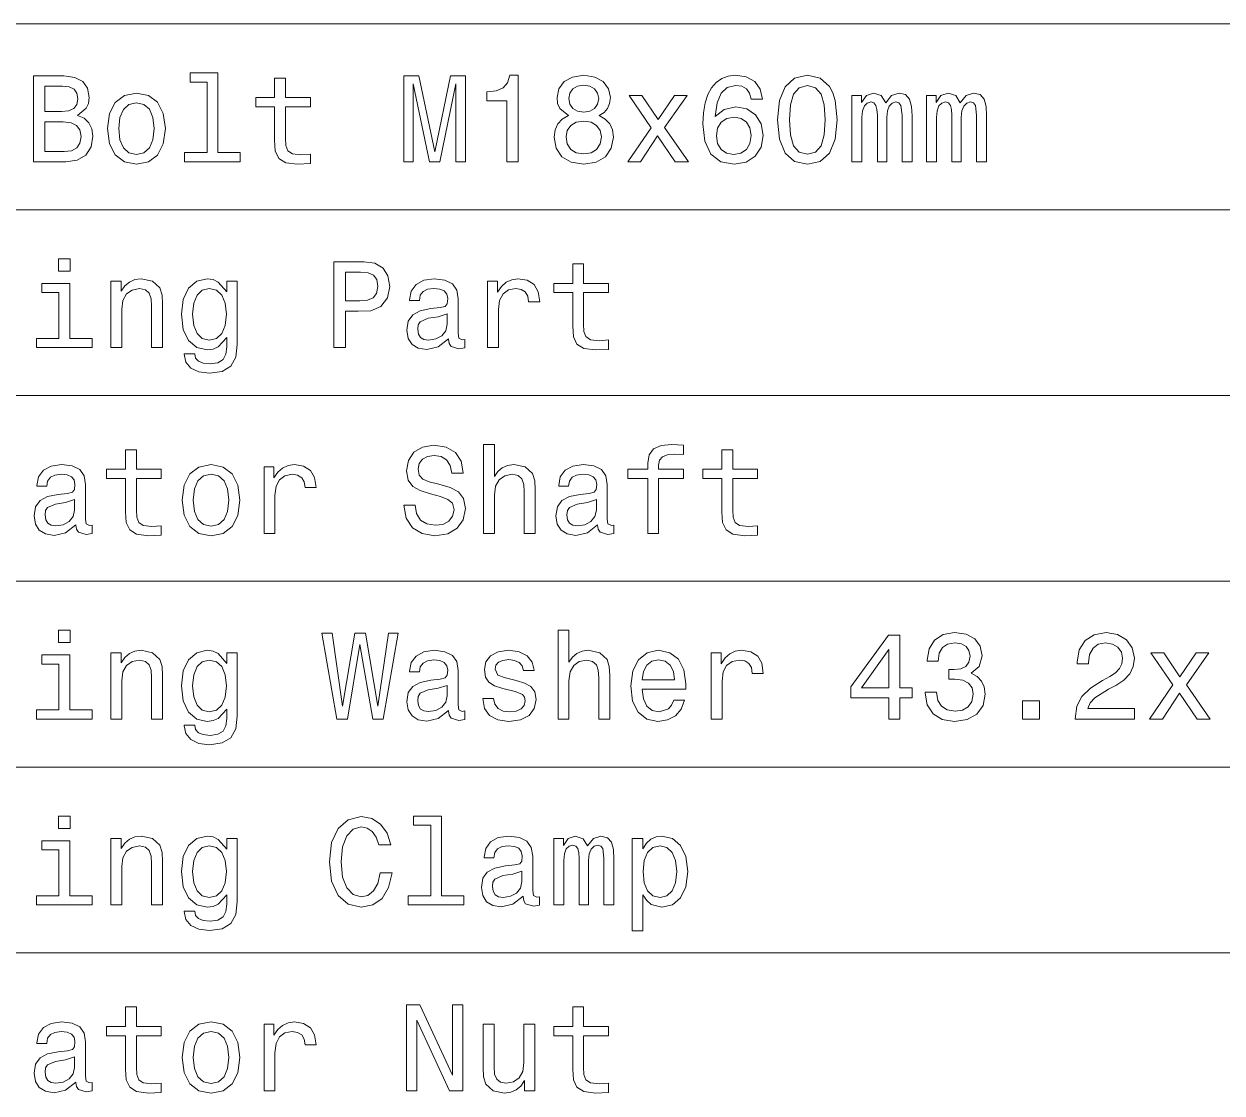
# Model space of a CAD drawing. Extents: x 0 to 420, y 0 to 297.
# Drawn here: x 324.03 to 356.1, y 234.52 to 263.14 of the extents above; entities that cross this region are included whole.
import ezdxf

# ---------------------------------------------------------------- set-up
doc = ezdxf.new("R2010")
doc.units = 0

msp = doc.modelspace()

# ---------------------------------------------------------------- linework, layer by layer
at = {"color": 7, "lineweight": 13}
for p, q in [((290.926, 263.141), (410.016, 263.141)), ((290.926, 258.167), (410.016, 258.167)), ((290.926, 253.194), (410.016, 253.194)), ((290.926, 248.22), (410.016, 248.22)), ((290.926, 243.246), (410.016, 243.246)), ((290.926, 238.273), (410.016, 238.273))]:
    msp.add_line(p, q, dxfattribs=at)
for points in [[(325.462, 260.692), (325.694, 260.884), (325.754, 261.014), (325.774, 261.173), (325.731, 261.421), (325.602, 261.6), (325.393, 261.71), (325.101, 261.749), (324.283, 261.749), (324.283, 259.449), (325.147, 259.449), (325.456, 259.496), (325.684, 259.632), (325.827, 259.847), (325.877, 260.139), (325.847, 260.334), (325.767, 260.497), (325.638, 260.616)], [(328.932, 261.584), (328.932, 259.695), (328.332, 259.695), (328.332, 259.449), (329.82, 259.449), (329.82, 259.695), (329.224, 259.695), (329.224, 261.829), (328.475, 261.829), (328.475, 261.584)], [(330.738, 260.921), (330.738, 260.029), (330.758, 259.741), (330.851, 259.542), (331.037, 259.426), (331.352, 259.386), (331.696, 259.403), (331.696, 259.655), (331.444, 259.635), (331.216, 259.661), (331.093, 259.744), (331.04, 259.883), (331.03, 260.079), (331.03, 260.921), (331.696, 260.921), (331.696, 261.169), (331.03, 261.169), (331.03, 261.69), (330.738, 261.69), (330.738, 261.169), (330.235, 261.169), (330.235, 260.921)], [(334.195, 259.449), (334.45, 259.449), (334.45, 261.537), (334.881, 259.449), (335.166, 259.449), (335.594, 261.537), (335.594, 259.449), (335.852, 259.449), (335.852, 261.749), (335.448, 261.749), (335.024, 259.721), (334.603, 261.749), (334.195, 261.749)], [(336.959, 259.449), (337.261, 259.449), (337.261, 261.766), (337.035, 261.766), (336.976, 261.564), (336.856, 261.428), (336.674, 261.348), (336.422, 261.322), (336.422, 261.087), (336.959, 261.087)], [(338.603, 260.689), (338.434, 260.596), (338.318, 260.467), (338.245, 260.304), (338.222, 260.109), (338.275, 259.814), (338.427, 259.585), (338.676, 259.439), (339.014, 259.383), (339.348, 259.439), (339.597, 259.585), (339.749, 259.814), (339.806, 260.109), (339.779, 260.304), (339.71, 260.467), (339.59, 260.596), (339.425, 260.689), (339.557, 260.768), (339.65, 260.878), (339.706, 261.01), (339.726, 261.173), (339.673, 261.408), (339.534, 261.597), (339.309, 261.72), (339.014, 261.766), (338.715, 261.72), (338.49, 261.597), (338.348, 261.408), (338.298, 261.173), (338.314, 261.01), (338.371, 260.878)], [(343.799, 261.13), (343.736, 261.398), (343.591, 261.597), (343.365, 261.723), (343.074, 261.766), (342.878, 261.743), (342.709, 261.68), (342.56, 261.577), (342.434, 261.431), (342.335, 261.249), (342.262, 261.027), (342.215, 260.765), (342.202, 260.47), (342.255, 259.999), (342.417, 259.658), (342.679, 259.453), (343.037, 259.383), (343.359, 259.443), (343.604, 259.598), (343.763, 259.844), (343.819, 260.155), (343.763, 260.47), (343.61, 260.712), (343.375, 260.864), (343.083, 260.918), (342.769, 260.851), (342.533, 260.662), (342.583, 261.027), (342.689, 261.289), (342.852, 261.444), (343.077, 261.497), (343.243, 261.471), (343.368, 261.401), (343.451, 261.285), (343.494, 261.13)], [(344.2, 260.573), (344.25, 260.053), (344.406, 259.681), (344.654, 259.456), (344.999, 259.383), (345.34, 259.456), (345.589, 259.681), (345.741, 260.053), (345.794, 260.573), (345.741, 261.09), (345.678, 261.295), (345.589, 261.464), (345.34, 261.69), (344.999, 261.766), (344.654, 261.69), (344.406, 261.461), (344.25, 261.09)], [(325.038, 260.795), (324.587, 260.795), (324.587, 261.474), (325.065, 261.474), (325.244, 261.454), (325.37, 261.395), (325.446, 261.292), (325.472, 261.14), (325.442, 260.987), (325.363, 260.881), (325.227, 260.815)], [(338.613, 261.146), (338.639, 261.292), (338.719, 261.405), (338.845, 261.474), (339.014, 261.501), (339.179, 261.474), (339.305, 261.405), (339.385, 261.292), (339.415, 261.146), (339.385, 260.997), (339.305, 260.881), (339.179, 260.805), (339.014, 260.782), (338.845, 260.808), (338.719, 260.881), (338.639, 260.997)], [(344.518, 260.573), (344.545, 260.974), (344.628, 261.262), (344.777, 261.431), (344.999, 261.491), (345.218, 261.431), (345.367, 261.262), (345.45, 260.974), (345.476, 260.573), (345.45, 260.169), (345.367, 259.88), (345.218, 259.711), (344.999, 259.655), (344.777, 259.711), (344.628, 259.88), (344.545, 260.169)], [(326.271, 260.338), (326.324, 259.933), (326.476, 259.635), (326.718, 259.449), (327.043, 259.386), (327.365, 259.449), (327.607, 259.632), (327.759, 259.93), (327.815, 260.338), (327.759, 260.742), (327.607, 261.043), (327.365, 261.226), (327.043, 261.292), (326.718, 261.226), (326.476, 261.04), (326.324, 260.742)], [(326.569, 260.341), (326.599, 260.639), (326.692, 260.855), (326.841, 260.987), (327.043, 261.033), (327.242, 260.987), (327.391, 260.858), (327.484, 260.639), (327.517, 260.341), (327.484, 260.039), (327.391, 259.821), (327.242, 259.688), (327.043, 259.645), (326.841, 259.688), (326.692, 259.821), (326.599, 260.039)], [(340.535, 259.449), (340.992, 260.142), (341.463, 259.449), (341.814, 259.449), (341.178, 260.367), (341.778, 261.229), (341.44, 261.229), (341.006, 260.583), (340.571, 261.229), (340.227, 261.229), (340.817, 260.364), (340.194, 259.449)], [(346.192, 259.449), (346.461, 259.449), (346.461, 260.639), (346.477, 260.818), (346.527, 260.947), (346.603, 261.024), (346.703, 261.053), (346.782, 261.027), (346.835, 260.961), (346.862, 260.848), (346.872, 260.699), (346.872, 259.449), (347.123, 259.449), (347.123, 260.639), (347.14, 260.815), (347.19, 260.944), (347.269, 261.024), (347.369, 261.053), (347.448, 261.027), (347.501, 260.961), (347.534, 260.699), (347.534, 259.449), (347.803, 259.449), (347.803, 260.679), (347.786, 260.934), (347.733, 261.13), (347.627, 261.249), (347.455, 261.292), (347.253, 261.226), (347.097, 261.033), (346.974, 261.222), (346.769, 261.292), (346.58, 261.226), (346.451, 261.04), (346.451, 261.229), (346.192, 261.229)], [(348.187, 259.449), (348.456, 259.449), (348.456, 260.639), (348.472, 260.818), (348.522, 260.947), (348.598, 261.024), (348.698, 261.053), (348.777, 261.027), (348.83, 260.961), (348.857, 260.848), (348.867, 260.699), (348.867, 259.449), (349.118, 259.449), (349.118, 260.639), (349.135, 260.815), (349.185, 260.944), (349.264, 261.024), (349.364, 261.053), (349.443, 261.027), (349.496, 260.961), (349.529, 260.699), (349.529, 259.449), (349.798, 259.449), (349.798, 260.679), (349.781, 260.934), (349.728, 261.13), (349.622, 261.249), (349.45, 261.292), (349.248, 261.226), (349.092, 261.033), (348.969, 261.222), (348.764, 261.292), (348.575, 261.226), (348.446, 261.04), (348.446, 261.229), (348.187, 261.229)], [(325.111, 259.724), (324.587, 259.724), (324.587, 260.516), (325.081, 260.516), (325.29, 260.493), (325.439, 260.424), (325.529, 260.304), (325.558, 260.132), (325.529, 259.95), (325.446, 259.824), (325.307, 259.748)], [(338.54, 260.115), (338.57, 260.291), (338.666, 260.424), (338.815, 260.51), (339.014, 260.54), (339.209, 260.51), (339.358, 260.424), (339.455, 260.291), (339.488, 260.115), (339.455, 259.927), (339.358, 259.784), (339.209, 259.691), (339.014, 259.661), (338.815, 259.691), (338.666, 259.784), (338.57, 259.927)], [(343.498, 260.152), (343.461, 259.943), (343.368, 259.784), (343.219, 259.678), (343.034, 259.645), (342.838, 259.678), (342.689, 259.781), (342.593, 259.94), (342.563, 260.149), (342.596, 260.354), (342.689, 260.51), (342.842, 260.609), (343.047, 260.646), (343.226, 260.609), (343.368, 260.513), (343.461, 260.357)], [(325.263, 256.855), (324.955, 256.855), (324.955, 256.524), (325.263, 256.524)], [(332.329, 254.476), (332.634, 254.476), (332.634, 255.447), (332.972, 255.447), (333.313, 255.463), (333.585, 255.579), (333.761, 255.805), (333.821, 256.113), (333.774, 256.398), (333.642, 256.607), (333.423, 256.733), (333.125, 256.776), (332.329, 256.776)], [(338.719, 255.947), (338.719, 255.056), (338.739, 254.767), (338.831, 254.568), (339.017, 254.453), (339.332, 254.413), (339.677, 254.429), (339.677, 254.681), (339.425, 254.661), (339.196, 254.688), (339.073, 254.771), (339.02, 254.91), (339.01, 255.105), (339.01, 255.947), (339.677, 255.947), (339.677, 256.196), (339.01, 256.196), (339.01, 256.716), (338.719, 256.716), (338.719, 256.196), (338.215, 256.196), (338.215, 255.947)], [(326.357, 254.476), (326.649, 254.476), (326.649, 255.503), (326.679, 255.738), (326.775, 255.911), (326.924, 256.017), (327.123, 256.057), (327.282, 256.023), (327.381, 255.934), (327.431, 255.785), (327.447, 255.586), (327.447, 254.476), (327.739, 254.476), (327.739, 255.646), (327.726, 255.881), (327.666, 256.076), (327.471, 256.255), (327.166, 256.318), (326.997, 256.295), (326.854, 256.232), (326.732, 256.126), (326.636, 255.984), (326.636, 256.255), (326.357, 256.255)], [(329.738, 254.555), (329.738, 256.255), (329.459, 256.255), (329.459, 255.967), (329.23, 256.229), (329.091, 256.295), (328.936, 256.318), (328.654, 256.252), (328.435, 256.066), (328.293, 255.768), (328.243, 255.367), (328.293, 254.963), (328.435, 254.665), (328.654, 254.476), (328.936, 254.413), (329.095, 254.436), (329.227, 254.496), (329.459, 254.747), (329.459, 254.496), (329.433, 254.297), (329.36, 254.154), (329.221, 254.071), (329.012, 254.042), (328.829, 254.061), (328.7, 254.111), (328.624, 254.197), (328.601, 254.313), (328.319, 254.313), (328.319, 254.3), (328.362, 254.088), (328.495, 253.929), (328.707, 253.826), (328.995, 253.79), (329.34, 253.839), (329.569, 253.979), (329.698, 254.221)], [(333.042, 256.494), (333.241, 256.474), (333.386, 256.411), (333.473, 256.295), (333.502, 256.113), (333.469, 255.921), (333.38, 255.805), (333.227, 255.745), (333.019, 255.728), (332.634, 255.728), (332.634, 256.494)], [(335.395, 254.708), (335.395, 254.698), (335.411, 254.585), (335.461, 254.506), (335.67, 254.443), (335.832, 254.469), (335.832, 254.694), (335.763, 254.684), (335.67, 254.728), (335.653, 254.86), (335.653, 255.781), (335.613, 256.017), (335.497, 256.182), (335.295, 256.282), (335.01, 256.318), (334.732, 256.279), (334.526, 256.166), (334.397, 255.99), (334.354, 255.758), (334.354, 255.738), (334.616, 255.738), (334.639, 255.878), (334.712, 255.977), (334.831, 256.037), (335, 256.06), (335.163, 256.043), (335.279, 255.994), (335.348, 255.907), (335.372, 255.788), (335.358, 255.649), (335.305, 255.579), (335.173, 255.546), (334.924, 255.52), (334.639, 255.46), (334.437, 255.354), (334.318, 255.188), (334.281, 254.943), (334.314, 254.724), (334.417, 254.562), (334.583, 254.459), (334.811, 254.423), (335.12, 254.492)], [(336.442, 254.476), (336.734, 254.476), (336.734, 255.493), (336.763, 255.738), (336.853, 255.914), (336.999, 256.02), (337.194, 256.057), (337.34, 256.033), (337.449, 255.967), (337.516, 255.854), (337.539, 255.702), (337.834, 255.702), (337.794, 255.97), (337.685, 256.163), (337.503, 256.279), (337.254, 256.318), (337.085, 256.292), (336.939, 256.226), (336.81, 256.113), (336.707, 255.96), (336.707, 256.255), (336.442, 256.255)], [(325.254, 254.721), (325.254, 256.196), (324.505, 256.196), (324.505, 255.947), (324.962, 255.947), (324.962, 254.721), (324.365, 254.721), (324.365, 254.476), (325.857, 254.476), (325.857, 254.721)], [(328.544, 255.367), (328.574, 255.662), (328.664, 255.881), (328.803, 256.01), (328.989, 256.057), (329.184, 256.01), (329.33, 255.881), (329.419, 255.662), (329.453, 255.367), (329.419, 255.066), (329.33, 254.85), (329.184, 254.718), (328.989, 254.675), (328.803, 254.718), (328.664, 254.85), (328.574, 255.069)], [(335.362, 255.099), (335.322, 254.926), (335.216, 254.794), (335.057, 254.708), (334.861, 254.678), (334.735, 254.694), (334.646, 254.747), (334.589, 254.84), (334.573, 254.97), (334.586, 255.086), (334.639, 255.168), (334.851, 255.261), (335.12, 255.301), (335.362, 255.38)], [(326.748, 250.974), (326.748, 250.082), (326.768, 249.794), (326.861, 249.595), (327.046, 249.479), (327.361, 249.439), (327.706, 249.456), (327.706, 249.708), (327.454, 249.688), (327.225, 249.714), (327.103, 249.797), (327.05, 249.936), (327.04, 250.132), (327.04, 250.974), (327.706, 250.974), (327.706, 251.222), (327.04, 251.222), (327.04, 251.742), (326.748, 251.742), (326.748, 251.222), (326.244, 251.222), (326.244, 250.974)], [(334.5, 250.261), (334.198, 250.261), (334.265, 249.91), (334.43, 249.651), (334.686, 249.495), (335.03, 249.439), (335.372, 249.492), (335.627, 249.638), (335.789, 249.867), (335.849, 250.168), (335.799, 250.44), (335.66, 250.616), (335.435, 250.732), (335.133, 250.818), (334.874, 250.881), (334.705, 250.954), (334.609, 251.06), (334.579, 251.225), (334.609, 251.375), (334.695, 251.487), (334.828, 251.563), (335.01, 251.59), (335.196, 251.557), (335.342, 251.467), (335.438, 251.318), (335.484, 251.116), (335.786, 251.116), (335.786, 251.123), (335.733, 251.434), (335.577, 251.666), (335.332, 251.812), (335, 251.862), (334.702, 251.812), (334.47, 251.673), (334.321, 251.457), (334.268, 251.179), (334.311, 250.93), (334.437, 250.761), (334.636, 250.649), (334.908, 250.563), (335.176, 250.486), (335.378, 250.413), (335.501, 250.307), (335.544, 250.135), (335.504, 249.959), (335.401, 249.827), (335.246, 249.744), (335.043, 249.718), (334.818, 249.754), (334.646, 249.86), (334.536, 250.032)], [(336.333, 249.502), (336.624, 249.502), (336.624, 250.529), (336.654, 250.765), (336.75, 250.937), (336.899, 251.043), (337.098, 251.083), (337.257, 251.05), (337.357, 250.96), (337.406, 250.811), (337.423, 250.612), (337.423, 249.502), (337.715, 249.502), (337.715, 250.672), (337.701, 250.907), (337.642, 251.103), (337.446, 251.282), (337.141, 251.345), (336.976, 251.322), (336.833, 251.259), (336.714, 251.159), (336.624, 251.023), (336.624, 251.882), (336.333, 251.882)], [(340.727, 250.974), (340.727, 249.502), (341.019, 249.502), (341.019, 250.974), (341.682, 250.974), (341.682, 251.222), (341.019, 251.222), (341.019, 251.331), (341.042, 251.464), (341.118, 251.554), (341.247, 251.607), (341.433, 251.626), (341.682, 251.613), (341.682, 251.865), (341.367, 251.882), (341.082, 251.852), (340.883, 251.762), (340.764, 251.607), (340.727, 251.385), (340.727, 251.222), (340.194, 251.222), (340.194, 250.974)], [(342.709, 250.974), (342.709, 250.082), (342.729, 249.794), (342.822, 249.595), (343.007, 249.479), (343.322, 249.439), (343.667, 249.456), (343.667, 249.708), (343.415, 249.688), (343.186, 249.714), (343.064, 249.797), (343.011, 249.936), (343.001, 250.132), (343.001, 250.974), (343.667, 250.974), (343.667, 251.222), (343.001, 251.222), (343.001, 251.742), (342.709, 251.742), (342.709, 251.222), (342.205, 251.222), (342.205, 250.974)], [(325.419, 249.734), (325.419, 249.724), (325.436, 249.611), (325.486, 249.532), (325.694, 249.469), (325.857, 249.495), (325.857, 249.721), (325.787, 249.711), (325.694, 249.754), (325.678, 249.887), (325.678, 250.808), (325.638, 251.043), (325.522, 251.209), (325.32, 251.308), (325.035, 251.345), (324.756, 251.305), (324.551, 251.192), (324.422, 251.017), (324.379, 250.785), (324.379, 250.765), (324.64, 250.765), (324.664, 250.904), (324.737, 251.003), (324.856, 251.063), (325.025, 251.086), (325.187, 251.07), (325.303, 251.02), (325.373, 250.934), (325.396, 250.814), (325.383, 250.675), (325.33, 250.606), (325.197, 250.573), (324.949, 250.546), (324.664, 250.486), (324.461, 250.38), (324.342, 250.215), (324.306, 249.969), (324.339, 249.751), (324.442, 249.588), (324.607, 249.486), (324.836, 249.449), (325.144, 249.519)], [(328.266, 250.39), (328.319, 249.986), (328.472, 249.688), (328.713, 249.502), (329.038, 249.439), (329.36, 249.502), (329.602, 249.684), (329.754, 249.983), (329.81, 250.39), (329.754, 250.795), (329.602, 251.096), (329.36, 251.278), (329.038, 251.345), (328.713, 251.278), (328.472, 251.093), (328.319, 250.795)], [(330.457, 249.502), (330.748, 249.502), (330.748, 250.52), (330.778, 250.765), (330.868, 250.94), (331.013, 251.046), (331.209, 251.083), (331.355, 251.06), (331.464, 250.993), (331.53, 250.881), (331.554, 250.728), (331.849, 250.728), (331.809, 250.997), (331.699, 251.189), (331.517, 251.305), (331.269, 251.345), (331.1, 251.318), (330.954, 251.252), (330.825, 251.139), (330.722, 250.987), (330.722, 251.282), (330.457, 251.282)], [(339.385, 249.734), (339.385, 249.724), (339.402, 249.611), (339.451, 249.532), (339.66, 249.469), (339.822, 249.495), (339.822, 249.721), (339.753, 249.711), (339.66, 249.754), (339.643, 249.887), (339.643, 250.808), (339.604, 251.043), (339.488, 251.209), (339.286, 251.308), (339, 251.345), (338.722, 251.305), (338.517, 251.192), (338.387, 251.017), (338.344, 250.785), (338.344, 250.765), (338.606, 250.765), (338.629, 250.904), (338.702, 251.003), (338.822, 251.063), (338.991, 251.086), (339.153, 251.07), (339.269, 251.02), (339.339, 250.934), (339.362, 250.814), (339.348, 250.675), (339.295, 250.606), (339.163, 250.573), (338.914, 250.546), (338.629, 250.486), (338.427, 250.38), (338.308, 250.215), (338.271, 249.969), (338.305, 249.751), (338.407, 249.588), (338.573, 249.486), (338.802, 249.449), (339.11, 249.519)], [(328.564, 250.394), (328.594, 250.692), (328.687, 250.907), (328.836, 251.04), (329.038, 251.086), (329.237, 251.04), (329.386, 250.911), (329.479, 250.692), (329.512, 250.394), (329.479, 250.092), (329.386, 249.873), (329.237, 249.741), (329.038, 249.698), (328.836, 249.741), (328.687, 249.873), (328.594, 250.092)], [(325.386, 250.125), (325.346, 249.953), (325.24, 249.82), (325.081, 249.734), (324.886, 249.704), (324.76, 249.721), (324.67, 249.774), (324.614, 249.867), (324.597, 249.996), (324.611, 250.112), (324.664, 250.195), (324.876, 250.288), (325.144, 250.327), (325.386, 250.407)], [(339.352, 250.125), (339.312, 249.953), (339.206, 249.82), (339.047, 249.734), (338.851, 249.704), (338.725, 249.721), (338.636, 249.774), (338.58, 249.867), (338.563, 249.996), (338.576, 250.112), (338.629, 250.195), (338.841, 250.288), (339.11, 250.327), (339.352, 250.407)], [(325.263, 246.908), (324.955, 246.908), (324.955, 246.577), (325.263, 246.577)], [(332.402, 244.528), (332.694, 244.528), (333.025, 246.524), (333.366, 244.528), (333.645, 244.528), (334.049, 246.832), (333.784, 246.832), (333.499, 244.873), (333.171, 246.832), (332.883, 246.832), (332.561, 244.873), (332.276, 246.832), (332.004, 246.832)], [(338.328, 244.528), (338.619, 244.528), (338.619, 245.556), (338.649, 245.791), (338.745, 245.963), (338.894, 246.07), (339.093, 246.109), (339.252, 246.076), (339.352, 245.987), (339.402, 245.838), (339.418, 245.639), (339.418, 244.528), (339.71, 244.528), (339.71, 245.698), (339.696, 245.934), (339.637, 246.129), (339.441, 246.308), (339.136, 246.371), (338.971, 246.348), (338.828, 246.285), (338.709, 246.186), (338.619, 246.05), (338.619, 246.908), (338.328, 246.908)], [(347.176, 244.528), (347.475, 244.528), (347.475, 245.098), (347.803, 245.098), (347.803, 245.364), (347.475, 245.364), (347.475, 246.779), (347.173, 246.779), (346.166, 245.39), (346.166, 245.098), (347.176, 245.098)], [(348.154, 245.251), (348.154, 245.228), (348.207, 244.91), (348.363, 244.671), (348.608, 244.519), (348.933, 244.462), (349.278, 244.519), (349.536, 244.664), (349.702, 244.896), (349.761, 245.195), (349.735, 245.39), (349.662, 245.549), (349.543, 245.672), (349.384, 245.761), (349.599, 245.94), (349.675, 246.225), (349.626, 246.484), (349.483, 246.679), (349.251, 246.802), (348.933, 246.845), (348.635, 246.792), (348.406, 246.646), (348.257, 246.414), (348.207, 246.106), (348.207, 246.083), (348.502, 246.083), (348.529, 246.295), (348.615, 246.447), (348.754, 246.54), (348.949, 246.573), (349.122, 246.547), (349.248, 246.477), (349.324, 246.364), (349.354, 246.212), (349.324, 246.05), (349.244, 245.94), (349.105, 245.874), (348.916, 245.854), (348.787, 245.857), (348.787, 245.596), (348.949, 245.602), (349.158, 245.572), (349.314, 245.493), (349.407, 245.364), (349.44, 245.195), (349.404, 245.002), (349.307, 244.86), (349.155, 244.77), (348.953, 244.741), (348.744, 244.774), (348.592, 244.873), (348.495, 245.032), (348.459, 245.251)], [(352.171, 244.528), (353.752, 244.528), (353.752, 244.813), (352.502, 244.813), (352.572, 244.969), (352.691, 245.098), (353.059, 245.334), (353.255, 245.433), (353.473, 245.576), (353.629, 245.741), (353.719, 245.937), (353.752, 246.159), (353.695, 246.437), (353.54, 246.656), (353.301, 246.795), (352.993, 246.845), (352.675, 246.789), (352.433, 246.633), (352.277, 246.384), (352.224, 246.056), (352.224, 246.01), (352.525, 246.01), (352.525, 246.036), (352.555, 246.262), (352.645, 246.427), (352.787, 246.534), (352.976, 246.57), (353.168, 246.537), (353.311, 246.454), (353.404, 246.325), (353.437, 246.162), (353.414, 246.01), (353.351, 245.881), (353.245, 245.768), (353.099, 245.669), (352.903, 245.562), (352.578, 245.357), (352.35, 245.138), (352.214, 244.873), (352.171, 244.538)], [(326.357, 244.528), (326.649, 244.528), (326.649, 245.556), (326.679, 245.791), (326.775, 245.963), (326.924, 246.07), (327.123, 246.109), (327.282, 246.076), (327.381, 245.987), (327.431, 245.838), (327.447, 245.639), (327.447, 244.528), (327.739, 244.528), (327.739, 245.698), (327.726, 245.934), (327.666, 246.129), (327.471, 246.308), (327.166, 246.371), (326.997, 246.348), (326.854, 246.285), (326.732, 246.179), (326.636, 246.036), (326.636, 246.308), (326.357, 246.308)], [(329.738, 244.608), (329.738, 246.308), (329.459, 246.308), (329.459, 246.02), (329.23, 246.282), (329.091, 246.348), (328.936, 246.371), (328.654, 246.305), (328.435, 246.119), (328.293, 245.821), (328.243, 245.42), (328.293, 245.016), (328.435, 244.717), (328.654, 244.528), (328.936, 244.465), (329.095, 244.489), (329.227, 244.548), (329.459, 244.8), (329.459, 244.548), (329.433, 244.35), (329.36, 244.207), (329.221, 244.124), (329.012, 244.094), (328.829, 244.114), (328.7, 244.164), (328.624, 244.25), (328.601, 244.366), (328.319, 244.366), (328.319, 244.353), (328.362, 244.141), (328.495, 243.982), (328.707, 243.879), (328.995, 243.842), (329.34, 243.892), (329.569, 244.031), (329.698, 244.273)], [(335.395, 244.76), (335.395, 244.751), (335.411, 244.638), (335.461, 244.558), (335.67, 244.495), (335.832, 244.522), (335.832, 244.747), (335.763, 244.737), (335.67, 244.78), (335.653, 244.913), (335.653, 245.834), (335.613, 246.07), (335.497, 246.235), (335.295, 246.335), (335.01, 246.371), (334.732, 246.331), (334.526, 246.219), (334.397, 246.043), (334.354, 245.811), (334.354, 245.791), (334.616, 245.791), (334.639, 245.93), (334.712, 246.03), (334.831, 246.089), (335, 246.113), (335.163, 246.096), (335.279, 246.046), (335.348, 245.96), (335.372, 245.841), (335.358, 245.702), (335.305, 245.632), (335.173, 245.599), (334.924, 245.572), (334.639, 245.513), (334.437, 245.407), (334.318, 245.241), (334.281, 244.996), (334.314, 244.777), (334.417, 244.615), (334.583, 244.512), (334.811, 244.475), (335.12, 244.545)], [(337.204, 245.566), (336.923, 245.632), (336.714, 245.708), (336.644, 245.864), (336.664, 245.973), (336.734, 246.053), (336.846, 246.103), (337.009, 246.123), (337.164, 246.103), (337.287, 246.043), (337.367, 245.954), (337.4, 245.834), (337.685, 245.834), (337.685, 245.841), (337.635, 246.056), (337.499, 246.225), (337.287, 246.331), (337.009, 246.371), (336.727, 246.331), (336.522, 246.222), (336.392, 246.06), (336.353, 245.854), (336.382, 245.655), (336.475, 245.516), (336.628, 245.417), (336.85, 245.347), (337.174, 245.268), (337.373, 245.185), (337.426, 245.118), (337.446, 245.019), (337.416, 244.896), (337.337, 244.804), (337.208, 244.744), (337.035, 244.724), (336.853, 244.744), (336.72, 244.813), (336.631, 244.926), (336.594, 245.082), (336.313, 245.082), (336.359, 244.817), (336.495, 244.625), (336.71, 244.509), (337.009, 244.465), (337.32, 244.509), (337.549, 244.625), (337.688, 244.81), (337.738, 245.052), (337.701, 245.261), (337.599, 245.403), (337.43, 245.496)], [(340.578, 245.334), (341.745, 245.334), (341.748, 245.47), (341.695, 245.851), (341.549, 246.136), (341.317, 246.308), (341.009, 246.371), (340.707, 246.305), (340.475, 246.119), (340.326, 245.818), (340.273, 245.42), (340.323, 245.012), (340.472, 244.714), (340.701, 244.528), (340.999, 244.465), (341.257, 244.509), (341.47, 244.621), (341.625, 244.8), (341.715, 245.039), (341.426, 245.039), (341.367, 244.906), (341.281, 244.807), (341.035, 244.727), (340.846, 244.764), (340.704, 244.88), (340.611, 245.069), (340.578, 245.324)], [(342.427, 244.528), (342.719, 244.528), (342.719, 245.546), (342.749, 245.791), (342.838, 245.967), (342.984, 246.073), (343.18, 246.109), (343.325, 246.086), (343.435, 246.02), (343.501, 245.907), (343.524, 245.755), (343.819, 245.755), (343.779, 246.023), (343.67, 246.215), (343.488, 246.331), (343.239, 246.371), (343.07, 246.345), (342.924, 246.278), (342.795, 246.166), (342.692, 246.013), (342.692, 246.308), (342.427, 246.308)], [(346.444, 245.364), (347.176, 246.394), (347.176, 245.364)], [(354.501, 244.528), (354.958, 245.221), (355.429, 244.528), (355.78, 244.528), (355.144, 245.446), (355.743, 246.308), (355.405, 246.308), (354.971, 245.662), (354.537, 246.308), (354.192, 246.308), (354.782, 245.443), (354.159, 244.528)], [(325.254, 244.774), (325.254, 246.248), (324.505, 246.248), (324.505, 246), (324.962, 246), (324.962, 244.774), (324.365, 244.774), (324.365, 244.528), (325.857, 244.528), (325.857, 244.774)], [(328.544, 245.42), (328.574, 245.715), (328.664, 245.934), (328.803, 246.063), (328.989, 246.109), (329.184, 246.063), (329.33, 245.934), (329.419, 245.715), (329.453, 245.42), (329.419, 245.118), (329.33, 244.903), (329.184, 244.77), (328.989, 244.727), (328.803, 244.77), (328.664, 244.903), (328.574, 245.122)], [(340.578, 245.579), (340.614, 245.808), (340.704, 245.977), (340.84, 246.079), (341.019, 246.116), (341.194, 246.079), (341.33, 245.977), (341.413, 245.808), (341.443, 245.579)], [(335.362, 245.152), (335.322, 244.979), (335.216, 244.847), (335.057, 244.76), (334.861, 244.731), (334.735, 244.747), (334.646, 244.8), (334.589, 244.893), (334.573, 245.022), (334.586, 245.138), (334.639, 245.221), (334.851, 245.314), (335.12, 245.354), (335.362, 245.433)], [(350.756, 244.528), (351.213, 244.528), (351.213, 245.022), (350.756, 245.022)], [(325.263, 241.934), (324.955, 241.934), (324.955, 241.603), (325.263, 241.603)], [(333.565, 240.41), (333.499, 240.131), (333.39, 239.933), (333.237, 239.81), (333.058, 239.77), (332.843, 239.83), (332.674, 240.009), (332.561, 240.301), (332.525, 240.705), (332.561, 241.106), (332.671, 241.401), (332.84, 241.58), (333.058, 241.643), (333.217, 241.61), (333.353, 241.517), (333.459, 241.368), (333.532, 241.162), (333.847, 241.162), (333.748, 241.477), (333.575, 241.716), (333.34, 241.865), (333.058, 241.918), (332.707, 241.835), (332.439, 241.603), (332.266, 241.222), (332.207, 240.705), (332.266, 240.188), (332.439, 239.807), (332.707, 239.571), (333.058, 239.492), (333.366, 239.555), (333.615, 239.73), (333.791, 240.019), (333.883, 240.41)], [(334.918, 241.689), (334.918, 239.8), (334.318, 239.8), (334.318, 239.555), (335.806, 239.555), (335.806, 239.8), (335.209, 239.8), (335.209, 241.934), (334.46, 241.934), (334.46, 241.689)], [(325.254, 239.8), (325.254, 241.275), (324.505, 241.275), (324.505, 241.026), (324.962, 241.026), (324.962, 239.8), (324.365, 239.8), (324.365, 239.555), (325.857, 239.555), (325.857, 239.8)], [(326.357, 239.555), (326.649, 239.555), (326.649, 240.582), (326.679, 240.818), (326.775, 240.99), (326.924, 241.096), (327.123, 241.136), (327.282, 241.103), (327.381, 241.013), (327.431, 240.864), (327.447, 240.665), (327.447, 239.555), (327.739, 239.555), (327.739, 240.725), (327.726, 240.96), (327.666, 241.156), (327.471, 241.335), (327.166, 241.397), (326.997, 241.374), (326.854, 241.311), (326.732, 241.205), (326.636, 241.063), (326.636, 241.335), (326.357, 241.335)], [(329.738, 239.634), (329.738, 241.335), (329.459, 241.335), (329.459, 241.046), (329.23, 241.308), (329.091, 241.374), (328.936, 241.397), (328.654, 241.331), (328.435, 241.146), (328.293, 240.847), (328.243, 240.446), (328.293, 240.042), (328.435, 239.744), (328.654, 239.555), (328.936, 239.492), (329.095, 239.515), (329.227, 239.575), (329.459, 239.827), (329.459, 239.575), (329.433, 239.376), (329.36, 239.233), (329.221, 239.15), (329.012, 239.121), (328.829, 239.141), (328.7, 239.19), (328.624, 239.276), (328.601, 239.392), (328.319, 239.392), (328.319, 239.379), (328.362, 239.167), (328.495, 239.008), (328.707, 238.905), (328.995, 238.869), (329.34, 238.919), (329.569, 239.058), (329.698, 239.3)], [(337.39, 239.787), (337.39, 239.777), (337.406, 239.664), (337.456, 239.585), (337.665, 239.522), (337.827, 239.548), (337.827, 239.774), (337.758, 239.764), (337.665, 239.807), (337.648, 239.939), (337.648, 240.861), (337.609, 241.096), (337.493, 241.262), (337.29, 241.361), (337.005, 241.397), (336.727, 241.358), (336.522, 241.245), (336.392, 241.069), (336.349, 240.837), (336.349, 240.818), (336.611, 240.818), (336.634, 240.957), (336.707, 241.056), (336.826, 241.116), (336.995, 241.139), (337.158, 241.122), (337.274, 241.073), (337.343, 240.987), (337.367, 240.867), (337.353, 240.728), (337.3, 240.658), (337.168, 240.625), (336.919, 240.599), (336.634, 240.539), (336.432, 240.433), (336.313, 240.267), (336.276, 240.022), (336.309, 239.803), (336.412, 239.641), (336.578, 239.538), (336.807, 239.502), (337.115, 239.571)], [(338.212, 239.555), (338.48, 239.555), (338.48, 240.745), (338.497, 240.924), (338.546, 241.053), (338.623, 241.129), (338.722, 241.159), (338.802, 241.132), (338.855, 241.066), (338.881, 240.953), (338.891, 240.804), (338.891, 239.555), (339.143, 239.555), (339.143, 240.745), (339.16, 240.92), (339.209, 241.049), (339.289, 241.129), (339.388, 241.159), (339.468, 241.132), (339.521, 241.066), (339.554, 240.804), (339.554, 239.555), (339.822, 239.555), (339.822, 240.784), (339.806, 241.04), (339.753, 241.235), (339.647, 241.354), (339.474, 241.397), (339.272, 241.331), (339.116, 241.139), (338.994, 241.328), (338.788, 241.397), (338.599, 241.331), (338.47, 241.146), (338.47, 241.335), (338.212, 241.335)], [(340.598, 241.059), (340.598, 241.335), (340.306, 241.335), (340.306, 238.865), (340.598, 238.865), (340.598, 239.827), (340.701, 239.671), (340.817, 239.568), (341.108, 239.492), (341.387, 239.555), (341.605, 239.744), (341.748, 240.042), (341.801, 240.446), (341.748, 240.847), (341.605, 241.146), (341.387, 241.331), (341.108, 241.397), (340.949, 241.378), (340.813, 241.315), (340.697, 241.209)], [(328.544, 240.446), (328.574, 240.741), (328.664, 240.96), (328.803, 241.089), (328.989, 241.136), (329.184, 241.089), (329.33, 240.96), (329.419, 240.741), (329.453, 240.446), (329.419, 240.145), (329.33, 239.929), (329.184, 239.797), (328.989, 239.754), (328.803, 239.797), (328.664, 239.929), (328.574, 240.148)], [(341.059, 239.754), (340.863, 239.797), (340.721, 239.929), (340.631, 240.145), (340.601, 240.446), (340.631, 240.745), (340.721, 240.96), (340.863, 241.089), (341.059, 241.136), (341.238, 241.089), (341.38, 240.957), (341.47, 240.741), (341.503, 240.446), (341.47, 240.148), (341.38, 239.929), (341.238, 239.797)], [(337.357, 240.178), (337.317, 240.006), (337.211, 239.873), (337.052, 239.787), (336.856, 239.757), (336.73, 239.774), (336.641, 239.827), (336.585, 239.919), (336.568, 240.049), (336.581, 240.165), (336.634, 240.247), (336.846, 240.34), (337.115, 240.38), (337.357, 240.46)], [(326.748, 236.053), (326.748, 235.161), (326.768, 234.873), (326.861, 234.674), (327.046, 234.558), (327.361, 234.518), (327.706, 234.535), (327.706, 234.787), (327.454, 234.767), (327.225, 234.793), (327.103, 234.876), (327.05, 235.015), (327.04, 235.211), (327.04, 236.053), (327.706, 236.053), (327.706, 236.301), (327.04, 236.301), (327.04, 236.822), (326.748, 236.822), (326.748, 236.301), (326.244, 236.301), (326.244, 236.053)], [(334.268, 234.581), (334.543, 234.581), (334.543, 236.467), (335.425, 234.581), (335.779, 234.581), (335.779, 236.881), (335.501, 236.881), (335.501, 234.995), (334.629, 236.881), (334.268, 236.881)], [(338.719, 236.053), (338.719, 235.161), (338.739, 234.873), (338.831, 234.674), (339.017, 234.558), (339.332, 234.518), (339.677, 234.535), (339.677, 234.787), (339.425, 234.767), (339.196, 234.793), (339.073, 234.876), (339.02, 235.015), (339.01, 235.211), (339.01, 236.053), (339.677, 236.053), (339.677, 236.301), (339.01, 236.301), (339.01, 236.822), (338.719, 236.822), (338.719, 236.301), (338.215, 236.301), (338.215, 236.053)], [(325.419, 234.813), (325.419, 234.803), (325.436, 234.691), (325.486, 234.611), (325.694, 234.548), (325.857, 234.575), (325.857, 234.8), (325.787, 234.79), (325.694, 234.833), (325.678, 234.966), (325.678, 235.887), (325.638, 236.122), (325.522, 236.288), (325.32, 236.387), (325.035, 236.424), (324.756, 236.384), (324.551, 236.271), (324.422, 236.096), (324.379, 235.864), (324.379, 235.844), (324.64, 235.844), (324.664, 235.983), (324.737, 236.082), (324.856, 236.142), (325.025, 236.165), (325.187, 236.149), (325.303, 236.099), (325.373, 236.013), (325.396, 235.894), (325.383, 235.754), (325.33, 235.685), (325.197, 235.652), (324.949, 235.625), (324.664, 235.565), (324.461, 235.459), (324.342, 235.294), (324.306, 235.048), (324.339, 234.83), (324.442, 234.667), (324.607, 234.565), (324.836, 234.528), (325.144, 234.598)], [(328.266, 235.469), (328.319, 235.065), (328.472, 234.767), (328.713, 234.581), (329.038, 234.518), (329.36, 234.581), (329.602, 234.763), (329.754, 235.062), (329.81, 235.469), (329.754, 235.874), (329.602, 236.175), (329.36, 236.358), (329.038, 236.424), (328.713, 236.358), (328.472, 236.172), (328.319, 235.874)], [(330.457, 234.581), (330.748, 234.581), (330.748, 235.599), (330.778, 235.844), (330.868, 236.02), (331.013, 236.126), (331.209, 236.162), (331.355, 236.139), (331.464, 236.073), (331.53, 235.96), (331.554, 235.807), (331.849, 235.807), (331.809, 236.076), (331.699, 236.268), (331.517, 236.384), (331.269, 236.424), (331.1, 236.397), (330.954, 236.331), (330.825, 236.218), (330.722, 236.066), (330.722, 236.361), (330.457, 236.361)], [(337.705, 236.361), (337.413, 236.361), (337.413, 235.333), (337.38, 235.095), (337.284, 234.923), (337.135, 234.816), (336.939, 234.783), (336.783, 234.81), (336.684, 234.889), (336.628, 235.025), (336.614, 235.217), (336.614, 236.361), (336.323, 236.361), (336.323, 235.191), (336.333, 234.956), (336.396, 234.76), (336.588, 234.581), (336.896, 234.518), (337.062, 234.541), (337.204, 234.601), (337.327, 234.704), (337.426, 234.853), (337.426, 234.581), (337.705, 234.581)], [(328.564, 235.473), (328.594, 235.771), (328.687, 235.986), (328.836, 236.119), (329.038, 236.165), (329.237, 236.119), (329.386, 235.99), (329.479, 235.771), (329.512, 235.473), (329.479, 235.171), (329.386, 234.952), (329.237, 234.82), (329.038, 234.777), (328.836, 234.82), (328.687, 234.952), (328.594, 235.171)], [(325.386, 235.204), (325.346, 235.032), (325.24, 234.899), (325.081, 234.813), (324.886, 234.783), (324.76, 234.8), (324.67, 234.853), (324.614, 234.946), (324.597, 235.075), (324.611, 235.191), (324.664, 235.274), (324.876, 235.367), (325.144, 235.406), (325.386, 235.486)]]:
    msp.add_lwpolyline(points, close=True, dxfattribs=at)

doc.saveas('drawing.dxf')
